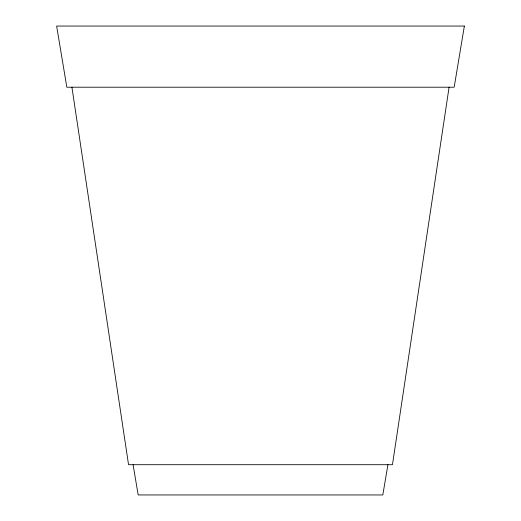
<?xml version="1.0" encoding="UTF-8"?>
<svg xmlns="http://www.w3.org/2000/svg" width="521" height="521" viewBox="0 0 521 521"><rect width="100%" height="100%" fill="white"/><g stroke="black" fill="none" stroke-linecap="round" stroke-linejoin="round"><path stroke-width="0.78" d="M449.082 87.209L392.456 464.706L128.544 464.706L71.918 87.209M387.917 464.706L382.824 494.95L138.176 494.95L133.083 464.706M464.367 26.05L454.175 87.209L66.825 87.209L56.633 26.05L464.367 26.05"/></g></svg>
